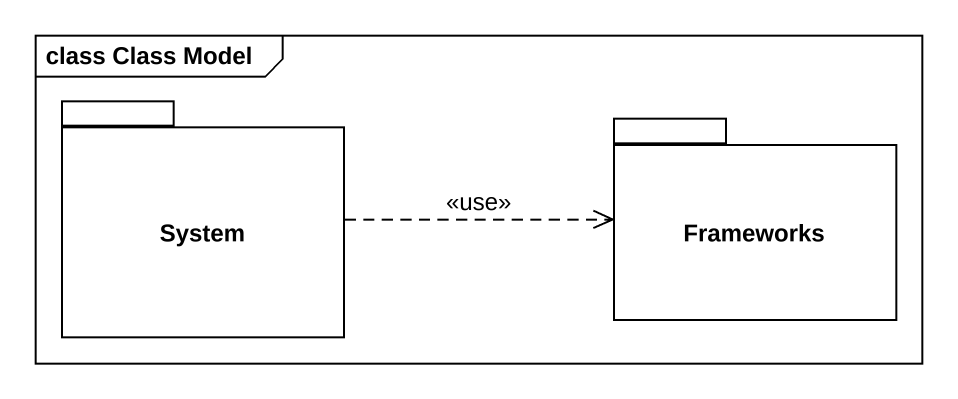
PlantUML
@startuml
mainframe class Class Model
package System {
}
package Frameworks {
}
System .right.> Frameworks : <<use>>
@enduml
